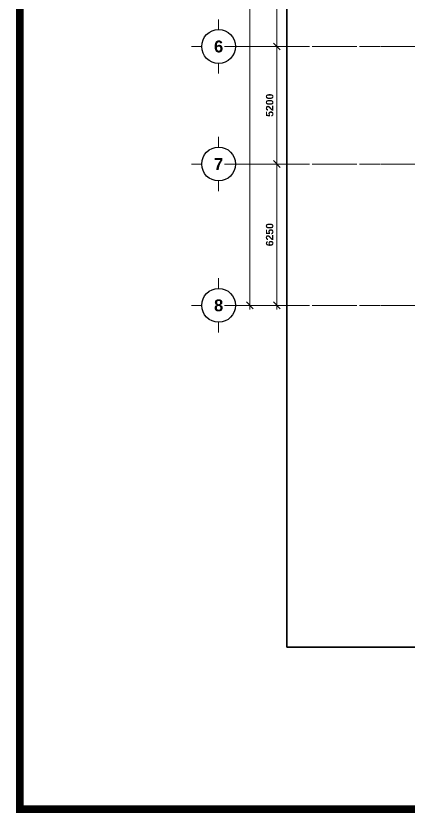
# Model space of a CAD drawing. Header units: millimetres. Extents: x -100356 to 314685, y 446 to 1273965.
# Drawn here: x 17056 to 34422, y 769711 to 804968 of the extents above; entities that cross this region are included whole.
import ezdxf
from ezdxf.enums import TextEntityAlignment as Align

# ---------------------------------------------------------------- set-up
doc = ezdxf.new("R2010")
doc.units = ezdxf.units.MM
for name, pattern in [('CENTER', [2, 1.25, -0.25, 0.25, -0.25]), ('gf$0$CENTER2', [28.575, 19.05, -3.175, 3.175, -3.175]), ('gf$0$Kume - Grid Line', [10.5, 6, -1.25, 2, -1.25])]:
    doc.linetypes.add(name, pattern=pattern)
doc.layers.get('DEFPOINTS').update_dxf_attribs({"lineweight": 13})
for name, color, linetype, lineweight in [('20180330-Ascent Plaza-TP-Ban ve so bo$0$KÍNH', 150, 'Continuous', 9), ('A.Concrete', 7, 'Continuous', 25), ('gf$0$A.Axis', 251, 'gf$0$CENTER2', 13), ('LDIM OUT', 250, 'Continuous', 13), ('LGI', 250, 'CENTER', 9), ('luoicot', 30, 'Continuous', 13), ('net thay', 137, 'Continuous', 15)]:
    doc.layers.add(name, color=color, linetype=linetype, lineweight=lineweight)
doc.layers.add('@area depoint', color=8, linetype='Continuous', lineweight=35, plot=False)
doc.styles.add('ARIAL', font='Font - TrueType - Arial Bold.ttf')
doc.dimstyles.new('TL 150 OUT', dxfattribs={"dimscale": 150, "dimtxt": 2.2, "dimasz": 2, "dimexe": 1.2, "dimexo": 1.5, "dimgap": 1, "dimtad": 1, "dimdec": 0, "dimdsep": 46, "dimtxsty": 'ARIAL', "dimblk": 'OBLIQUE', "dimcen": 2, "dimdle": 1.2, "dimclrd": 256, "dimclre": 256, "dimclrt": 4, "dimaunit": 1, "dimadec": 0, "dimazin": 0, "dimtfac": 1, "dimtdec": 0, "dimtix": 1, "dimtmove": 2, "dimatfit": 3, "dimfxl": 1, "dimtolj": 1, "dimtzin": 0, "dimarcsym": 0})

# ---------------------------------------------------------------- blocks, each defined once
blk = doc.blocks.new('_Oblique')
at = {"color": 0, "linetype": 'ByBlock', "lineweight": -2}
blk.add_line((-0.5, -0.5), (0.5, 0.5), dxfattribs=at)
blk = doc.blocks.new('*D497')
at = {"layer": 'DEFPOINTS', "color": 0, "ltscale": 1000, "transparency": 16777216}
for p in [(2129, 30950), (3629, 30950), (2129, 24500)]:
    blk.add_point(p, dxfattribs=at)
at = {"layer": 'LDIM OUT', "lineweight": -2, "ltscale": 1000, "transparency": 16777216}
for p, q in [((3629, 24320), (3629, 31130)), ((2354, 30950), (3809, 30950)), ((2354, 24500), (3809, 24500))]:
    blk.add_line(p, q, dxfattribs=at)
at = {"layer": 'LDIM OUT', "lineweight": -2, "ltscale": 1000, "transparency": 16777216, "xscale": 300, "yscale": 300, "zscale": 300}
for p, rotation in [((3629, 30950), 90), ((3629, 24500), 270)]:
    blk.add_blockref('_Oblique', p, dxfattribs=dict(at, rotation=rotation))
at = {"layer": 'LDIM OUT', "color": 4, "ltscale": 1000, "transparency": 16777216, "insert": (3947, 27725), "char_height": 330, "attachment_point": 5, "rotation": 270, "style": 'ARIAL'}
blk.add_mtext('\\A1;6450', dxfattribs=at)
blk = doc.blocks.new('*D498')
at = {"layer": 'DEFPOINTS', "color": 0, "ltscale": 1000, "transparency": 16777216}
for p in [(2129, 36150), (3629, 36150), (2129, 30950)]:
    blk.add_point(p, dxfattribs=at)
at = {"layer": 'LDIM OUT', "lineweight": -2, "ltscale": 1000, "transparency": 16777216}
for p, q in [((3629, 30770), (3629, 36330)), ((2354, 36150), (3809, 36150)), ((2354, 30950), (3809, 30950))]:
    blk.add_line(p, q, dxfattribs=at)
at = {"layer": 'LDIM OUT', "lineweight": -2, "ltscale": 1000, "transparency": 16777216, "xscale": 300, "yscale": 300, "zscale": 300}
for p, rotation in [((3629, 36150), 90), ((3629, 30950), 270)]:
    blk.add_blockref('_Oblique', p, dxfattribs=dict(at, rotation=rotation))
at = {"layer": 'LDIM OUT', "color": 4, "ltscale": 1000, "transparency": 16777216, "insert": (3947, 33550), "char_height": 330, "attachment_point": 5, "rotation": 270, "style": 'ARIAL'}
blk.add_mtext('\\A1;5200', dxfattribs=at)
blk = doc.blocks.new('*D499')
at = {"layer": 'DEFPOINTS', "color": 0, "ltscale": 1000, "transparency": 16777216}
for p in [(2129, 42400), (3629, 42400), (2129, 36150)]:
    blk.add_point(p, dxfattribs=at)
at = {"layer": 'LDIM OUT', "lineweight": -2, "ltscale": 1000, "transparency": 16777216}
for p, q in [((2354, 42400), (3809, 42400)), ((3629, 35970), (3629, 42580)), ((2354, 36150), (3809, 36150))]:
    blk.add_line(p, q, dxfattribs=at)
at = {"layer": 'LDIM OUT', "lineweight": -2, "ltscale": 1000, "transparency": 16777216, "xscale": 300, "yscale": 300, "zscale": 300}
for p, rotation in [((3629, 42400), 90), ((3629, 36150), 270)]:
    blk.add_blockref('_Oblique', p, dxfattribs=dict(at, rotation=rotation))
at = {"layer": 'LDIM OUT', "color": 4, "ltscale": 1000, "transparency": 16777216, "insert": (3947, 39275), "char_height": 330, "attachment_point": 5, "rotation": 270, "style": 'ARIAL'}
blk.add_mtext('\\A1;6250', dxfattribs=at)
blk = doc.blocks.new('*D509')
at = {"layer": 'DEFPOINTS', "color": 0, "ltscale": 1000, "transparency": 16777216}
for p in [(2129, 42400), (2129, 0), (4829, 0)]:
    blk.add_point(p, dxfattribs=at)
at = {"layer": 'LDIM OUT', "lineweight": -2, "ltscale": 1000, "transparency": 16777216}
for p, q in [((2354, 42400), (5009, 42400)), ((4829, 42580), (4829, -180)), ((2354, 0), (5009, 0))]:
    blk.add_line(p, q, dxfattribs=at)
at = {"layer": 'LDIM OUT', "lineweight": -2, "ltscale": 1000, "transparency": 16777216, "xscale": 300, "yscale": 300, "zscale": 300}
for p, rotation in [((4829, 42400), 90), ((4829, 0), 270)]:
    blk.add_blockref('_Oblique', p, dxfattribs=dict(at, rotation=rotation))
at = {"layer": 'LDIM OUT', "color": 4, "ltscale": 1000, "transparency": 16777216, "insert": (5147, 21200), "char_height": 330, "attachment_point": 5, "rotation": 270, "style": 'ARIAL'}
blk.add_mtext('\\A1;42400', dxfattribs=at)
blk = doc.blocks.new('BLOCK TRUC')
for p, q in [((0, 500), (0, 800)), ((500, 0), (800, 0)), ((-800, 0), (-500, 0)), ((0, -800), (0, -500))]:
    blk.add_line(p, q)
at = {"lineweight": 25}
blk.add_circle((0, 0), 500, dxfattribs=at)
at = {"style": 'ARIAL'}
blk.add_attdef('1-2', text='', height=350, rotation=0, dxfattribs=at).set_placement((0, 0), align=Align.MIDDLE_CENTER)
blk = doc.blocks.new('gf$0$grid tower-gf')
at = {"layer": 'gf$0$A.Axis', "linetype": 'gf$0$Kume - Grid Line', "lineweight": 9, "ltscale": 100}
for p, q in [((48341.2, 31299.9), (-14918.8, 31299.9)), ((48341.2, 25049.9), (-14918.8, 25049.9)), ((48341.2, 19849.9), (-14918.8, 19849.9))]:
    blk.add_line(p, q, dxfattribs=at)
blk = doc.blocks.new('X-GRID')
at = {"layer": 'LGI', "ltscale": 1500}
for p, q in [((5008.8, 42400), (-57318.6, 42400)), ((5008.8, 36150), (-57318.6, 36150)), ((5008.8, 30950), (-57318.6, 30950))]:
    blk.add_line(p, q, dxfattribs=at)
at = {"xscale": 1.5, "yscale": 1.5, "zscale": 1.5, "rotation": 180}
for p, values in [((6208.8, 42400), {'1-2': '8'}), ((6208.8, 36150), {'1-2': '7'}), ((6208.8, 30950), {'1-2': '6'})]:
    blk.add_blockref('BLOCK TRUC', p, dxfattribs=at).add_auto_attribs(values)
at = {"layer": 'LDIM OUT', "ltscale": 1000}
for base, p1, p2, picture, middle in [((3628.8, 42400), (2128.8, 36150), (2128.8, 42400), '*D499', (3947.3, 39275)), ((4828.8, 0), (2128.8, 42400), (2128.8, 0), '*D509', (5147.3, 21200)), ((3628.8, 36150), (2128.8, 30950), (2128.8, 36150), '*D498', (3947.3, 33550)), ((3628.8, 30950), (2128.8, 24500), (2128.8, 30950), '*D497', (3947.3, 27725))]:
    dim = blk.add_linear_dim(base=base, p1=p1, p2=p2, angle=90, dimstyle='TL 150 OUT', override={"dimtad": 4}, dxfattribs=at)
    dim.commit()
    dim.dimension.update_dxf_attribs({"geometry": picture, "text_midpoint": middle})
blk = doc.blocks.new('A$C60262ED2')
at = {"rotation": 180}
blk.add_blockref('X-GRID', (7409, 51484, 0), dxfattribs=at)
blk = doc.blocks.new('column')
at = {"layer": 'luoicot', "ltscale": 0.5}
blk.add_blockref('A$C60262ED2', (-47109, -40384, 0), dxfattribs=at)

msp = doc.modelspace()

# ---------------------------------------------------------------- linework, layer by layer
at = {"layer": '@area depoint', "ltscale": 0.5, "elevation": 0}
msp.add_lwpolyline([(29051.7, 777055.1), (88451.7, 777055.1), (88451.7, 861055.1), (29051.7, 861055.1)], close=True, dxfattribs=at)
at = {"layer": 'DEFPOINTS', "const_width": 345.1, "elevation": 0}
msp.add_lwpolyline([(17228.7, 769884.1), (17228.7, 870665.8), (159772.7, 870665.8), (159772.7, 769884.1)], close=True, dxfattribs=at)
at = {"layer": 'net thay', "ltscale": 0.5, "elevation": 0}
msp.add_lwpolyline([(155051.7, 777055.1), (155051.7, 866155.1), (29051.7, 866155.1), (29051.7, 777055.1)], close=True, dxfattribs=at)

# ---------------------------------------------------------------- block references
at = {"layer": '20180330-Ascent Plaza-TP-Ban ve so bo$0$KÍNH', "rotation": 180}
msp.add_blockref('gf$0$grid tower-gf', (74640.7, 823468.2, 0), dxfattribs=at)
at = {"layer": 'A.Concrete'}
msp.add_blockref('column', (71940.7, 823468.3, 0), dxfattribs=at)

doc.saveas('drawing.dxf')
